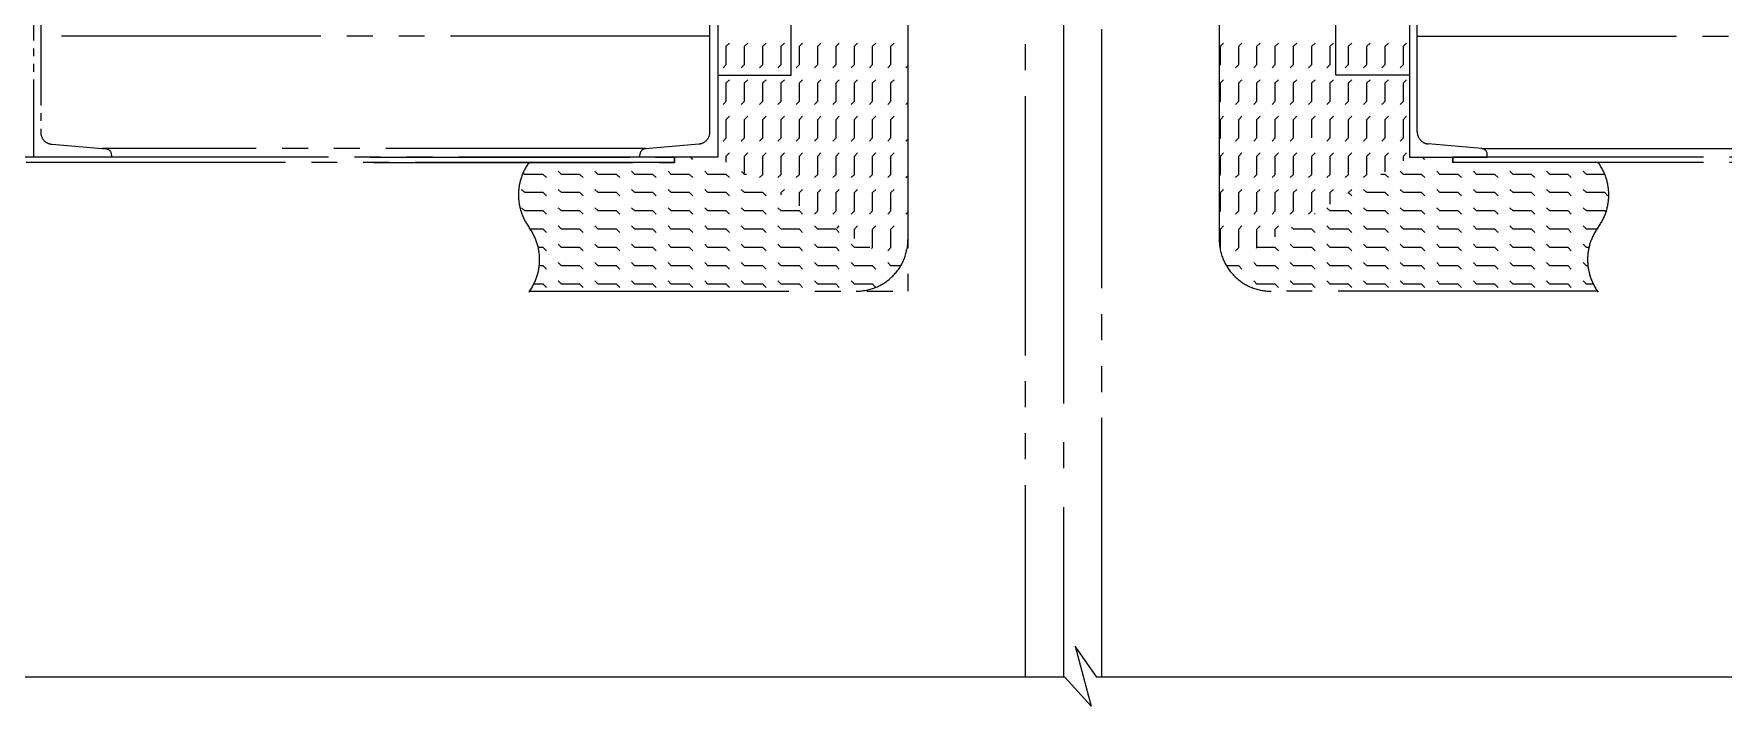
# Model space of a CAD drawing. Header units: millimetres. Extents: x 0 to 232280, y -26939 to 23794.
# Drawn here: x 181110 to 183064, y 14516 to 15294 of the extents above; entities that cross this region are included whole.
import ezdxf

# ---------------------------------------------------------------- set-up
doc = ezdxf.new("R2010")
doc.units = ezdxf.units.MM
doc.header["$LTSCALE"] = 30
doc.linetypes.add('JNK-CENTER', pattern=[34, 30, -1.5, 1, -1.5])
doc.linetypes.add('JNK-PHANTOM', pattern=[15, 10, -1, 1, -1, 1, -1])
for name, color, linetype in [('CEN-R', 1, 'JNK-CENTER'), ('Dim-W', 7, 'Continuous'), ('PHA-M', 6, 'JNK-PHANTOM')]:
    doc.layers.add(name, color=color, linetype=linetype)

# ---------------------------------------------------------------- blocks, each defined once
blk = doc.blocks.new('A$C50A46166')
at = {"layer": 'CEN-R'}
blk.add_line((2646, 1335.3), (2646, -901.6), dxfattribs=at)
blk.add_line((2646, 1335.3), (2646, -901.6), dxfattribs=at)
at = {"layer": 'Dim-W', "ltscale": 0.5}
blk.add_lwpolyline([(9932.3, -901.6), (7654.3, -901.6), (7629.1, -865.5), (7647.9, -935.1), (7617.4, -901.6), (2684.4, -901.6), (2659.2, -865.5), (2678, -935.1), (2647.5, -901.6), (-416.5, -901.6)], dxfattribs=at)
at = {"layer": 'PHA-M'}
for p, q in [((2601.5, 220.8), (2601.5, -901.6)), ((2690.4, -901.6), (2690.4, 220.8)), ((2246, -50), (2246, -300)), ((3046, -50), (3046, -300)), ((2237, -270.6), (2237, -79.4)), ((3055, -270.6), (3055, -79.4)), ((2466, -105), (2466, -455)), ((2826, -105), (2826, -395)), ((2237, -160), (1463, -160)), ((2255.8, -171.6), (2259.6, -167.9)), ((2255.8, -192.8), (2255.8, -171.6)), ((2277, -171.6), (2280.7, -167.9)), ((2277, -192.8), (2277, -171.6)), ((2298.1, -171.6), (2301.9, -167.9)), ((2298.1, -192.8), (2298.1, -171.6)), ((2319.3, -171.6), (2323.1, -167.9)), ((2319.3, -192.8), (2319.3, -171.6)), ((2340.5, -171.6), (2344.2, -167.9)), ((2340.5, -192.8), (2340.5, -171.6)), ((2361.6, -171.6), (2365.4, -167.9)), ((2361.6, -192.8), (2361.6, -171.6)), ((2382.8, -171.6), (2386.6, -167.9)), ((2382.8, -192.8), (2382.8, -171.6)), ((2404, -171.6), (2407.7, -167.9)), ((2404, -192.8), (2404, -171.6)), ((2425.1, -171.6), (2428.9, -167.9)), ((2425.1, -192.8), (2425.1, -171.6)), ((2446.3, -171.6), (2450.1, -167.9)), ((2446.3, -192.8), (2446.3, -171.6)), ((2827.3, -171.6), (2831.1, -167.9)), ((2827.3, -192.8), (2827.3, -171.6)), ((2848.5, -171.6), (2852.2, -167.9)), ((2848.5, -192.8), (2848.5, -171.6)), ((2869.6, -171.6), (2873.4, -167.9)), ((2869.6, -192.8), (2869.6, -171.6)), ((2890.8, -171.6), (2894.6, -167.9)), ((2890.8, -192.8), (2890.8, -171.6)), ((2912, -171.6), (2915.7, -167.9)), ((2912, -192.8), (2912, -171.6)), ((2933.1, -171.6), (2936.9, -167.9)), ((2933.1, -192.8), (2933.1, -171.6)), ((2954.3, -171.6), (2958.1, -167.9)), ((2954.3, -192.8), (2954.3, -171.6)), ((2975.5, -171.6), (2979.2, -167.9)), ((2975.5, -192.8), (2975.5, -171.6)), ((2996.6, -171.6), (3000.4, -167.9)), ((2996.6, -192.8), (2996.6, -171.6)), ((3017.8, -171.6), (3021.6, -167.9)), ((3017.8, -192.8), (3017.8, -171.6)), ((3039, -171.6), (3042.7, -167.9)), ((3039, -192.8), (3039, -171.6)), ((3055, -160), (4318, -160)), ((2252.1, -196.5), (2255.8, -192.8)), ((2273.2, -196.5), (2277, -192.8)), ((2294.4, -196.5), (2298.1, -192.8)), ((2315.6, -196.5), (2319.3, -192.8)), ((2336.7, -196.5), (2340.5, -192.8)), ((2357.9, -196.5), (2361.6, -192.8)), ((2379.1, -196.5), (2382.8, -192.8)), ((2400.2, -196.5), (2404, -192.8)), ((2421.4, -196.5), (2425.1, -192.8)), ((2442.6, -196.5), (2446.3, -192.8)), ((2463.7, -196.5), (2466, -194.3)), ((2826, -194.1), (2827.3, -192.8)), ((2844.7, -196.5), (2848.5, -192.8)), ((2865.9, -196.5), (2869.6, -192.8)), ((2887.1, -196.5), (2890.8, -192.8)), ((2908.2, -196.5), (2912, -192.8)), ((2929.4, -196.5), (2933.1, -192.8)), ((2950.6, -196.5), (2954.3, -192.8)), ((2971.7, -196.5), (2975.5, -192.8)), ((2992.9, -196.5), (2996.6, -192.8)), ((3014.1, -196.5), (3017.8, -192.8)), ((3035.2, -196.5), (3039, -192.8)), ((2255.8, -213.9), (2259.6, -210.2)), ((2255.8, -235.1), (2255.8, -213.9)), ((2277, -213.9), (2280.7, -210.2)), ((2277, -235.1), (2277, -213.9)), ((2298.1, -213.9), (2301.9, -210.2)), ((2298.1, -235.1), (2298.1, -213.9)), ((2319.3, -213.9), (2323.1, -210.2)), ((2319.3, -235.1), (2319.3, -213.9)), ((2340.5, -213.9), (2344.2, -210.2)), ((2340.5, -235.1), (2340.5, -213.9)), ((2361.6, -213.9), (2365.4, -210.2)), ((2361.6, -235.1), (2361.6, -213.9)), ((2382.8, -213.9), (2386.6, -210.2)), ((2382.8, -235.1), (2382.8, -213.9)), ((2404, -213.9), (2407.7, -210.2)), ((2404, -235.1), (2404, -213.9)), ((2425.1, -213.9), (2428.9, -210.2)), ((2425.1, -235.1), (2425.1, -213.9)), ((2446.3, -213.9), (2450.1, -210.2)), ((2446.3, -235.1), (2446.3, -213.9)), ((2827.3, -213.9), (2831.1, -210.2)), ((2827.3, -235.1), (2827.3, -213.9)), ((2848.5, -213.9), (2852.2, -210.2)), ((2848.5, -235.1), (2848.5, -213.9)), ((2869.6, -213.9), (2873.4, -210.2)), ((2869.6, -235.1), (2869.6, -213.9)), ((2890.8, -213.9), (2894.6, -210.2)), ((2890.8, -235.1), (2890.8, -213.9)), ((2912, -213.9), (2915.7, -210.2)), ((2912, -235.1), (2912, -213.9)), ((2933.1, -213.9), (2936.9, -210.2)), ((2933.1, -235.1), (2933.1, -213.9)), ((2954.3, -213.9), (2958.1, -210.2)), ((2954.3, -235.1), (2954.3, -213.9)), ((2975.5, -213.9), (2979.2, -210.2)), ((2975.5, -235.1), (2975.5, -213.9)), ((2996.6, -213.9), (3000.4, -210.2)), ((2996.6, -235.1), (2996.6, -213.9)), ((3017.8, -213.9), (3021.6, -210.2)), ((3017.8, -235.1), (3017.8, -213.9)), ((3039, -213.9), (3042.7, -210.2)), ((3039, -235.1), (3039, -213.9)), ((2252.1, -238.9), (2255.8, -235.1)), ((2255.8, -256.3), (2259.6, -252.5)), ((2273.2, -238.9), (2277, -235.1)), ((2277, -256.3), (2280.7, -252.5)), ((2294.4, -238.9), (2298.1, -235.1)), ((2298.1, -256.3), (2301.9, -252.5)), ((2315.6, -238.9), (2319.3, -235.1)), ((2319.3, -256.3), (2323.1, -252.5)), ((2336.7, -238.9), (2340.5, -235.1)), ((2340.5, -256.3), (2344.2, -252.5)), ((2357.9, -238.9), (2361.6, -235.1)), ((2361.6, -256.3), (2365.4, -252.5)), ((2379.1, -238.9), (2382.8, -235.1)), ((2382.8, -256.3), (2386.6, -252.5)), ((2400.2, -238.9), (2404, -235.1)), ((2404, -256.3), (2407.7, -252.5)), ((2421.4, -238.9), (2425.1, -235.1)), ((2425.1, -256.3), (2428.9, -252.5)), ((2442.6, -238.9), (2446.3, -235.1)), ((2446.3, -256.3), (2450.1, -252.5)), ((2463.7, -238.9), (2466, -236.6)), ((2826, -236.4), (2827.3, -235.1)), ((2827.3, -256.3), (2831.1, -252.5)), ((2844.7, -238.9), (2848.5, -235.1)), ((2848.5, -256.3), (2852.2, -252.5)), ((2865.9, -238.9), (2869.6, -235.1)), ((2869.6, -256.3), (2873.4, -252.5)), ((2887.1, -238.9), (2890.8, -235.1)), ((2890.8, -256.3), (2894.6, -252.5)), ((2908.2, -238.9), (2912, -235.1)), ((2912, -256.3), (2915.7, -252.5)), ((2929.4, -238.9), (2933.1, -235.1)), ((2933.1, -256.3), (2936.9, -252.5)), ((2950.6, -238.9), (2954.3, -235.1)), ((2954.3, -256.3), (2958.1, -252.5)), ((2971.7, -238.9), (2975.5, -235.1)), ((2975.5, -256.3), (2979.2, -252.5)), ((2992.9, -238.9), (2996.6, -235.1)), ((2996.6, -256.3), (3000.4, -252.5)), ((3014.1, -238.9), (3017.8, -235.1)), ((3017.8, -256.3), (3021.6, -252.5)), ((3035.2, -238.9), (3039, -235.1)), ((3039, -256.3), (3042.7, -252.5)), ((2255.8, -277.4), (2255.8, -256.3)), ((2277, -277.4), (2277, -256.3)), ((2298.1, -277.4), (2298.1, -256.3)), ((2319.3, -277.4), (2319.3, -256.3)), ((2340.5, -277.4), (2340.5, -256.3)), ((2361.6, -277.4), (2361.6, -256.3)), ((2382.8, -277.4), (2382.8, -256.3)), ((2404, -277.4), (2404, -256.3)), ((2425.1, -277.4), (2425.1, -256.3)), ((2446.3, -277.4), (2446.3, -256.3)), ((2827.3, -277.4), (2827.3, -256.3)), ((2848.5, -277.4), (2848.5, -256.3)), ((2869.6, -277.4), (2869.6, -256.3)), ((2890.8, -277.4), (2890.8, -256.3)), ((2912, -277.4), (2912, -256.3)), ((2933.1, -277.4), (2933.1, -256.3)), ((2954.3, -277.4), (2954.3, -256.3)), ((2975.5, -277.4), (2975.5, -256.3)), ((2996.6, -277.4), (2996.6, -256.3)), ((3017.8, -277.4), (3017.8, -256.3)), ((3039, -277.4), (3039, -256.3)), ((2162.2, -290), (1534.3, -290)), ((2162.4, -290), (2224.2, -284.6)), ((2252.1, -281.2), (2255.8, -277.4)), ((2273.2, -281.2), (2277, -277.4)), ((2294.4, -281.2), (2298.1, -277.4)), ((2315.6, -281.2), (2319.3, -277.4)), ((2336.7, -281.2), (2340.5, -277.4)), ((2357.9, -281.2), (2361.6, -277.4)), ((2379.1, -281.2), (2382.8, -277.4)), ((2400.2, -281.2), (2404, -277.4)), ((2421.4, -281.2), (2425.1, -277.4)), ((2442.6, -281.2), (2446.3, -277.4)), ((2463.7, -281.2), (2466, -278.9)), ((2826, -278.8), (2827.3, -277.4)), ((2844.7, -281.2), (2848.5, -277.4)), ((2865.9, -281.2), (2869.6, -277.4)), ((2887.1, -281.2), (2890.8, -277.4)), ((2908.2, -281.2), (2912, -277.4)), ((2950.6, -281.2), (2954.3, -277.4)), ((2971.7, -281.2), (2975.5, -277.4)), ((2992.9, -281.2), (2996.6, -277.4)), ((3014.1, -281.2), (3017.8, -277.4)), ((3035.2, -281.2), (3039, -277.4)), ((3129.6, -290), (3067.8, -284.6)), ((3129.8, -290), (4246.7, -290)), ((2246, -300), (-100, -300)), ((2196, -306), (-100, -306)), ((1844.2, -300), (2196, -300)), ((1848.1, -306), (2196, -306)), ((2156, -300), (2156, -297)), ((2246, -300), (2156, -300)), ((2196, -306), (2196, -300)), ((2217.2, -302.4), (2214.9, -300)), ((2255.8, -298.6), (2259.6, -294.9)), ((2255.8, -305.8), (2255.8, -298.6)), ((2277, -298.6), (2280.7, -294.9)), ((2277, -318.4), (2277, -298.6)), ((2298.1, -298.6), (2301.9, -294.9)), ((2298.1, -319.8), (2298.1, -298.6)), ((2319.3, -298.6), (2323.1, -294.9)), ((2319.3, -319.8), (2319.3, -298.6)), ((2340.5, -298.6), (2344.2, -294.9)), ((2340.5, -319.8), (2340.5, -298.6)), ((2361.6, -298.6), (2365.4, -294.9)), ((2361.6, -319.8), (2361.6, -298.6)), ((2382.8, -298.6), (2386.6, -294.9)), ((2382.8, -319.8), (2382.8, -298.6)), ((2404, -298.6), (2407.7, -294.9)), ((2404, -319.8), (2404, -298.6)), ((2425.1, -298.6), (2428.9, -294.9)), ((2425.1, -319.8), (2425.1, -298.6)), ((2446.3, -298.6), (2450.1, -294.9)), ((2446.3, -319.8), (2446.3, -298.6)), ((2827.3, -298.6), (2831.1, -294.9)), ((2827.3, -319.8), (2827.3, -298.6)), ((2848.5, -298.6), (2852.2, -294.9)), ((2848.5, -319.8), (2848.5, -298.6)), ((2869.6, -298.6), (2873.4, -294.9)), ((2869.6, -319.8), (2869.6, -298.6)), ((2890.8, -298.6), (2894.6, -294.9)), ((2890.8, -319.8), (2890.8, -298.6)), ((2912, -298.6), (2915.7, -294.9)), ((2912, -319.8), (2912, -298.6)), ((2933.1, -298.6), (2936.9, -294.9)), ((2933.1, -319.8), (2933.1, -298.6)), ((2954.3, -298.6), (2958.1, -294.9)), ((2954.3, -319.8), (2954.3, -298.6)), ((2975.5, -298.6), (2979.2, -294.9)), ((2975.5, -319.8), (2975.5, -298.6)), ((2996.6, -298.6), (3000.4, -294.9)), ((2996.6, -319.8), (2996.6, -298.6)), ((3017.8, -298.6), (3021.6, -294.9)), ((3017.8, -316.7), (3017.8, -298.6)), ((3039, -298.6), (3042.7, -294.9)), ((3039, -304.2), (3039, -298.6)), ((3046, -300), (3136, -300)), ((3063.9, -302.4), (3061.5, -300)), ((6536, -300), (3096, -300)), ((3096, -306), (3096, -300)), ((6536, -306), (3096, -306)), ((3136, -300), (3136, -297)), ((2023, -319.8), (2020.9, -317.7)), ((2044.1, -319.8), (2023, -319.8)), ((2047.9, -323.5), (2044.1, -319.8)), ((2065.3, -319.8), (2061.6, -316)), ((2086.5, -319.8), (2065.3, -319.8)), ((2090.2, -323.5), (2086.5, -319.8)), ((2107.6, -319.8), (2103.9, -316)), ((2128.8, -319.8), (2107.6, -319.8)), ((2132.6, -323.5), (2128.8, -319.8)), ((2150, -319.8), (2146.2, -316)), ((2171.1, -319.8), (2150, -319.8)), ((2174.9, -323.5), (2171.1, -319.8)), ((2192.3, -319.8), (2188.6, -316)), ((2213.5, -319.8), (2192.3, -319.8)), ((2217.2, -323.5), (2213.5, -319.8)), ((2234.6, -319.8), (2230.9, -316)), ((2255.8, -319.8), (2234.6, -319.8)), ((2259.6, -323.5), (2255.8, -319.8)), ((2277, -319.8), (2273.6, -316.4)), ((2279.3, -319.8), (2277, -319.8)), ((2294.4, -323.5), (2298.1, -319.8)), ((2315.6, -323.5), (2319.3, -319.8)), ((2336.7, -323.5), (2340.5, -319.8)), ((2357.9, -323.5), (2361.6, -319.8)), ((2379.1, -323.5), (2382.8, -319.8)), ((2400.2, -323.5), (2404, -319.8)), ((2421.4, -323.5), (2425.1, -319.8)), ((2442.6, -323.5), (2446.3, -319.8)), ((2463.7, -323.5), (2466, -321.3)), ((2826, -321.1), (2827.3, -319.8)), ((2844.7, -323.5), (2848.5, -319.8)), ((2865.9, -323.5), (2869.6, -319.8)), ((2887.1, -323.5), (2890.8, -319.8)), ((2908.2, -323.5), (2912, -319.8)), ((2929.4, -323.5), (2933.1, -319.8)), ((2950.6, -323.5), (2954.3, -319.8)), ((2971.7, -323.5), (2975.5, -319.8)), ((2992.9, -323.5), (2996.6, -319.8)), ((3017.8, -319.8), (3012.7, -319.8)), ((3021.6, -323.5), (3017.8, -319.8)), ((3039, -319.8), (3035.2, -316)), ((3060.1, -319.8), (3039, -319.8)), ((3063.9, -323.5), (3060.1, -319.8)), ((3081.3, -319.8), (3077.6, -316)), ((3102.5, -319.8), (3081.3, -319.8)), ((3106.2, -323.5), (3102.5, -319.8)), ((3123.6, -319.8), (3119.9, -316)), ((3144.8, -319.8), (3123.6, -319.8)), ((3148.6, -323.5), (3144.8, -319.8)), ((3166, -319.8), (3162.2, -316)), ((3187.1, -319.8), (3166, -319.8)), ((3190.9, -323.5), (3187.1, -319.8)), ((3208.3, -319.8), (3204.6, -316)), ((3229.5, -319.8), (3208.3, -319.8)), ((3233.2, -323.5), (3229.5, -319.8)), ((3250.6, -319.8), (3246.9, -316)), ((3271.8, -319.8), (3250.6, -319.8)), ((3272, -320), (3271.8, -319.8)), ((2023, -340.9), (2019.2, -337.2)), ((2044.1, -340.9), (2023, -340.9)), ((2047.9, -344.7), (2044.1, -340.9)), ((2065.3, -340.9), (2061.6, -337.2)), ((2086.5, -340.9), (2065.3, -340.9)), ((2090.2, -344.7), (2086.5, -340.9)), ((2107.6, -340.9), (2103.9, -337.2)), ((2128.8, -340.9), (2107.6, -340.9)), ((2132.6, -344.7), (2128.8, -340.9)), ((2150, -340.9), (2146.2, -337.2)), ((2171.1, -340.9), (2150, -340.9)), ((2174.9, -344.7), (2171.1, -340.9)), ((2192.3, -340.9), (2188.6, -337.2)), ((2213.5, -340.9), (2192.3, -340.9)), ((2217.2, -344.7), (2213.5, -340.9)), ((2234.6, -340.9), (2230.9, -337.2)), ((2255.8, -340.9), (2234.6, -340.9)), ((2259.6, -344.7), (2255.8, -340.9)), ((2277, -340.9), (2273.2, -337.2)), ((2298.1, -340.9), (2277, -340.9)), ((2301.9, -344.7), (2298.1, -340.9)), ((2319.3, -340.9), (2323.1, -337.2)), ((2319.3, -343.5), (2319.3, -340.9)), ((2340.5, -340.9), (2344.2, -337.2)), ((2340.5, -356.1), (2340.5, -340.9)), ((2361.6, -340.9), (2365.4, -337.2)), ((2361.6, -362.1), (2361.6, -340.9)), ((2382.8, -340.9), (2386.6, -337.2)), ((2382.8, -362.1), (2382.8, -340.9)), ((2404, -340.9), (2407.7, -337.2)), ((2404, -362.1), (2404, -340.9)), ((2425.1, -340.9), (2428.9, -337.2)), ((2425.1, -362.1), (2425.1, -340.9)), ((2446.3, -340.9), (2450.1, -337.2)), ((2446.3, -362.1), (2446.3, -340.9)), ((2827.3, -340.9), (2831.1, -337.2)), ((2827.3, -362.1), (2827.3, -340.9)), ((2848.5, -340.9), (2852.2, -337.2)), ((2848.5, -362.1), (2848.5, -340.9)), ((2869.6, -340.9), (2873.4, -337.2)), ((2869.6, -362.1), (2869.6, -340.9)), ((2890.8, -340.9), (2894.6, -337.2)), ((2890.8, -362.1), (2890.8, -340.9)), ((2912, -340.9), (2915.7, -337.2)), ((2912, -362.1), (2912, -340.9)), ((2933.1, -340.9), (2936.9, -337.2)), ((2933.1, -362.1), (2933.1, -340.9)), ((2954.3, -340.9), (2958.1, -337.2)), ((2954.3, -354.4), (2954.3, -340.9)), ((2975.5, -340.9), (2979.2, -337.2)), ((2975.5, -341.9), (2975.5, -340.9)), ((2979.2, -344.7), (2976.1, -341.5)), ((2996.6, -340.9), (2992.9, -337.2)), ((3017.8, -340.9), (2996.6, -340.9)), ((3021.6, -344.7), (3017.8, -340.9)), ((3039, -340.9), (3035.2, -337.2)), ((3060.1, -340.9), (3039, -340.9)), ((3063.9, -344.7), (3060.1, -340.9)), ((3081.3, -340.9), (3077.6, -337.2)), ((3102.5, -340.9), (3081.3, -340.9)), ((3106.2, -344.7), (3102.5, -340.9)), ((3123.6, -340.9), (3119.9, -337.2)), ((3144.8, -340.9), (3123.6, -340.9)), ((3148.6, -344.7), (3144.8, -340.9)), ((3166, -340.9), (3162.2, -337.2)), ((3187.1, -340.9), (3166, -340.9)), ((3190.9, -344.7), (3187.1, -340.9)), ((3208.3, -340.9), (3204.6, -337.2)), ((3229.5, -340.9), (3208.3, -340.9)), ((3233.2, -344.7), (3229.5, -340.9)), ((3250.6, -340.9), (3246.9, -337.2)), ((3271.8, -340.9), (3250.6, -340.9)), ((3275.6, -344.7), (3271.8, -340.9)), ((2023, -362.1), (2019.2, -358.4)), ((2044.1, -362.1), (2023, -362.1)), ((2047.9, -365.9), (2044.1, -362.1)), ((2065.3, -362.1), (2061.6, -358.4)), ((2086.5, -362.1), (2065.3, -362.1)), ((2090.2, -365.9), (2086.5, -362.1)), ((2107.6, -362.1), (2103.9, -358.4)), ((2128.8, -362.1), (2107.6, -362.1)), ((2132.6, -365.9), (2128.8, -362.1)), ((2150, -362.1), (2146.2, -358.4)), ((2171.1, -362.1), (2150, -362.1)), ((2174.9, -365.9), (2171.1, -362.1)), ((2192.3, -362.1), (2188.6, -358.4)), ((2213.5, -362.1), (2192.3, -362.1)), ((2217.2, -365.9), (2213.5, -362.1)), ((2234.6, -362.1), (2230.9, -358.4)), ((2255.8, -362.1), (2234.6, -362.1)), ((2259.6, -365.9), (2255.8, -362.1)), ((2277, -362.1), (2273.2, -358.4)), ((2298.1, -362.1), (2277, -362.1)), ((2301.9, -365.9), (2298.1, -362.1)), ((2319.3, -362.1), (2315.6, -358.4)), ((2340.5, -362.1), (2319.3, -362.1)), ((2344.2, -365.9), (2340.5, -362.1)), ((2357.9, -365.9), (2361.6, -362.1)), ((2379.1, -365.9), (2382.8, -362.1)), ((2400.2, -365.9), (2404, -362.1)), ((2421.4, -365.9), (2425.1, -362.1)), ((2442.6, -365.9), (2446.3, -362.1)), ((2463.7, -365.9), (2466, -363.6)), ((2826, -363.4), (2827.3, -362.1)), ((2844.7, -365.9), (2848.5, -362.1)), ((2865.9, -365.9), (2869.6, -362.1)), ((2887.1, -365.9), (2890.8, -362.1)), ((2908.2, -365.9), (2912, -362.1)), ((2929.4, -365.9), (2933.1, -362.1)), ((2936.9, -365.9), (2936.2, -365.2)), ((2954.3, -362.1), (2950.6, -358.4)), ((2975.5, -362.1), (2954.3, -362.1)), ((2979.2, -365.9), (2975.5, -362.1)), ((2996.6, -362.1), (2992.9, -358.4)), ((3017.8, -362.1), (2996.6, -362.1)), ((3021.6, -365.9), (3017.8, -362.1)), ((3039, -362.1), (3035.2, -358.4)), ((3060.1, -362.1), (3039, -362.1)), ((3063.9, -365.9), (3060.1, -362.1)), ((3081.3, -362.1), (3077.6, -358.4)), ((3102.5, -362.1), (3081.3, -362.1)), ((3106.2, -365.9), (3102.5, -362.1)), ((3123.6, -362.1), (3119.9, -358.4)), ((3144.8, -362.1), (3123.6, -362.1)), ((3148.6, -365.9), (3144.8, -362.1)), ((3166, -362.1), (3162.2, -358.4)), ((3187.1, -362.1), (3166, -362.1)), ((3190.9, -365.9), (3187.1, -362.1)), ((3208.3, -362.1), (3204.6, -358.4)), ((3229.5, -362.1), (3208.3, -362.1)), ((3233.2, -365.9), (3229.5, -362.1)), ((3250.6, -362.1), (3246.9, -358.4)), ((3271.8, -362.1), (3250.6, -362.1)), ((3273.3, -363.6), (3271.8, -362.1)), ((2044.1, -383.3), (2029.3, -383.3)), ((2047.9, -387), (2044.1, -383.3)), ((2065.3, -383.3), (2061.6, -379.5)), ((2086.5, -383.3), (2065.3, -383.3)), ((2090.2, -387), (2086.5, -383.3)), ((2107.6, -383.3), (2103.9, -379.5)), ((2128.8, -383.3), (2107.6, -383.3)), ((2132.6, -387), (2128.8, -383.3)), ((2150, -383.3), (2146.2, -379.5)), ((2171.1, -383.3), (2150, -383.3)), ((2174.9, -387), (2171.1, -383.3)), ((2192.3, -383.3), (2188.6, -379.5)), ((2213.5, -383.3), (2192.3, -383.3)), ((2217.2, -387), (2213.5, -383.3)), ((2234.6, -383.3), (2230.9, -379.5)), ((2255.8, -383.3), (2234.6, -383.3)), ((2259.6, -387), (2255.8, -383.3)), ((2277, -383.3), (2273.2, -379.5)), ((2298.1, -383.3), (2277, -383.3)), ((2301.9, -387), (2298.1, -383.3)), ((2319.3, -383.3), (2315.6, -379.5)), ((2340.5, -383.3), (2319.3, -383.3)), ((2344.2, -387), (2340.5, -383.3)), ((2361.6, -383.3), (2357.9, -379.5)), ((2382.8, -383.3), (2361.6, -383.3)), ((2386.6, -387), (2382.8, -383.3)), ((2384.1, -382), (2386.6, -379.5)), ((2404, -383.3), (2407.7, -379.5)), ((2404, -393.8), (2404, -383.3)), ((2425.1, -383.3), (2428.9, -379.5)), ((2425.1, -404.4), (2425.1, -383.3)), ((2446.3, -383.3), (2450.1, -379.5)), ((2446.3, -404.4), (2446.3, -383.3)), ((2827.3, -383.3), (2831.1, -379.5)), ((2827.3, -404.4), (2827.3, -383.3)), ((2848.5, -383.3), (2852.2, -379.5)), ((2848.5, -404.4), (2848.5, -383.3)), ((2869.6, -383.3), (2873.4, -379.5)), ((2869.6, -404.4), (2869.6, -383.3)), ((2890.8, -383.3), (2894.6, -379.5)), ((2890.8, -392.1), (2890.8, -383.3)), ((2912, -383.3), (2909.7, -381)), ((2933.1, -383.3), (2912, -383.3)), ((2936.9, -387), (2933.1, -383.3)), ((2954.3, -383.3), (2950.6, -379.5)), ((2975.5, -383.3), (2954.3, -383.3)), ((2979.2, -387), (2975.5, -383.3)), ((2996.6, -383.3), (2992.9, -379.5)), ((3017.8, -383.3), (2996.6, -383.3)), ((3021.6, -387), (3017.8, -383.3)), ((3039, -383.3), (3035.2, -379.5)), ((3060.1, -383.3), (3039, -383.3)), ((3063.9, -387), (3060.1, -383.3)), ((3081.3, -383.3), (3077.6, -379.5)), ((3102.5, -383.3), (3081.3, -383.3)), ((3106.2, -387), (3102.5, -383.3)), ((3123.6, -383.3), (3119.9, -379.5)), ((3144.8, -383.3), (3123.6, -383.3)), ((3148.6, -387), (3144.8, -383.3)), ((3166, -383.3), (3162.2, -379.5)), ((3187.1, -383.3), (3166, -383.3)), ((3190.9, -387), (3187.1, -383.3)), ((3208.3, -383.3), (3204.6, -379.5)), ((3229.5, -383.3), (3208.3, -383.3)), ((3233.2, -387), (3229.5, -383.3)), ((3250.6, -383.3), (3246.9, -379.5)), ((3262.7, -383.3), (3250.6, -383.3)), ((2044.1, -404.4), (2038.4, -404.4)), ((2047.9, -408.2), (2044.1, -404.4)), ((2065.3, -404.4), (2061.6, -400.7)), ((2086.5, -404.4), (2065.3, -404.4)), ((2090.2, -408.2), (2086.5, -404.4)), ((2107.6, -404.4), (2103.9, -400.7)), ((2128.8, -404.4), (2107.6, -404.4)), ((2132.6, -408.2), (2128.8, -404.4)), ((2150, -404.4), (2146.2, -400.7)), ((2171.1, -404.4), (2150, -404.4)), ((2174.9, -408.2), (2171.1, -404.4)), ((2192.3, -404.4), (2188.6, -400.7)), ((2213.5, -404.4), (2192.3, -404.4)), ((2217.2, -408.2), (2213.5, -404.4)), ((2234.6, -404.4), (2230.9, -400.7)), ((2255.8, -404.4), (2234.6, -404.4)), ((2259.6, -408.2), (2255.8, -404.4)), ((2277, -404.4), (2273.2, -400.7)), ((2298.1, -404.4), (2277, -404.4)), ((2301.9, -408.2), (2298.1, -404.4)), ((2319.3, -404.4), (2315.6, -400.7)), ((2340.5, -404.4), (2319.3, -404.4)), ((2344.2, -408.2), (2340.5, -404.4)), ((2361.6, -404.4), (2357.9, -400.7)), ((2382.8, -404.4), (2361.6, -404.4)), ((2386.6, -408.2), (2382.8, -404.4)), ((2404, -404.4), (2400.2, -400.7)), ((2421.9, -404.4), (2404, -404.4)), ((2423.9, -405.7), (2425.1, -404.4)), ((2442.6, -408.2), (2446.3, -404.4)), ((2463.7, -408.2), (2464.8, -407.2)), ((2826.8, -404.9), (2827.3, -404.4)), ((2844.7, -408.2), (2848.5, -404.4)), ((2869, -405.1), (2869.6, -404.4)), ((2890.8, -404.4), (2870.1, -404.4)), ((2894.6, -408.2), (2890.8, -404.4)), ((2912, -404.4), (2908.2, -400.7)), ((2933.1, -404.4), (2912, -404.4)), ((2936.9, -408.2), (2933.1, -404.4)), ((2954.3, -404.4), (2950.6, -400.7)), ((2975.5, -404.4), (2954.3, -404.4)), ((2979.2, -408.2), (2975.5, -404.4)), ((2996.6, -404.4), (2992.9, -400.7)), ((3017.8, -404.4), (2996.6, -404.4)), ((3021.6, -408.2), (3017.8, -404.4)), ((3039, -404.4), (3035.2, -400.7)), ((3060.1, -404.4), (3039, -404.4)), ((3063.9, -408.2), (3060.1, -404.4)), ((3081.3, -404.4), (3077.6, -400.7)), ((3102.5, -404.4), (3081.3, -404.4)), ((3106.2, -408.2), (3102.5, -404.4)), ((3123.6, -404.4), (3119.9, -400.7)), ((3144.8, -404.4), (3123.6, -404.4)), ((3148.6, -408.2), (3144.8, -404.4)), ((3166, -404.4), (3162.2, -400.7)), ((3187.1, -404.4), (3166, -404.4)), ((3190.9, -408.2), (3187.1, -404.4)), ((3208.3, -404.4), (3204.6, -400.7)), ((3229.5, -404.4), (3208.3, -404.4)), ((3233.2, -408.2), (3229.5, -404.4)), ((3250.6, -404.4), (3246.9, -400.7)), ((3253.6, -404.4), (3250.6, -404.4)), ((2044.1, -425.6), (2039.6, -425.6)), ((2047.9, -429.4), (2044.1, -425.6)), ((2065.3, -425.6), (2061.6, -421.9)), ((2086.5, -425.6), (2065.3, -425.6)), ((2090.2, -429.4), (2086.5, -425.6)), ((2107.6, -425.6), (2103.9, -421.9)), ((2128.8, -425.6), (2107.6, -425.6)), ((2132.6, -429.4), (2128.8, -425.6)), ((2150, -425.6), (2146.2, -421.9)), ((2171.1, -425.6), (2150, -425.6)), ((2174.9, -429.4), (2171.1, -425.6)), ((2192.3, -425.6), (2188.6, -421.9)), ((2213.5, -425.6), (2192.3, -425.6)), ((2217.2, -429.4), (2213.5, -425.6)), ((2234.6, -425.6), (2230.9, -421.9)), ((2255.8, -425.6), (2234.6, -425.6)), ((2259.6, -429.4), (2255.8, -425.6)), ((2277, -425.6), (2273.2, -421.9)), ((2298.1, -425.6), (2277, -425.6)), ((2301.9, -429.4), (2298.1, -425.6)), ((2319.3, -425.6), (2315.6, -421.9)), ((2340.5, -425.6), (2319.3, -425.6)), ((2344.2, -429.4), (2340.5, -425.6)), ((2361.6, -425.6), (2357.9, -421.9)), ((2382.8, -425.6), (2361.6, -425.6)), ((2386.6, -429.4), (2382.8, -425.6)), ((2404, -425.6), (2400.2, -421.9)), ((2425.1, -425.6), (2404, -425.6)), ((2428.9, -429.4), (2425.1, -425.6)), ((2446.3, -425.6), (2442.6, -421.9)), ((2457.6, -425.6), (2446.3, -425.6)), ((2848.5, -425.6), (2834.4, -425.6)), ((2852.2, -429.4), (2848.5, -425.6)), ((2869.6, -425.6), (2865.9, -421.9)), ((2890.8, -425.6), (2869.6, -425.6)), ((2894.6, -429.4), (2890.8, -425.6)), ((2912, -425.6), (2908.2, -421.9)), ((2933.1, -425.6), (2912, -425.6)), ((2936.9, -429.4), (2933.1, -425.6)), ((2954.3, -425.6), (2950.6, -421.9)), ((2975.5, -425.6), (2954.3, -425.6)), ((2979.2, -429.4), (2975.5, -425.6)), ((2996.6, -425.6), (2992.9, -421.9)), ((3017.8, -425.6), (2996.6, -425.6)), ((3021.6, -429.4), (3017.8, -425.6)), ((3039, -425.6), (3035.2, -421.9)), ((3060.1, -425.6), (3039, -425.6)), ((3063.9, -429.4), (3060.1, -425.6)), ((3081.3, -425.6), (3077.6, -421.9)), ((3102.5, -425.6), (3081.3, -425.6)), ((3106.2, -429.4), (3102.5, -425.6)), ((3123.6, -425.6), (3119.9, -421.9)), ((3144.8, -425.6), (3123.6, -425.6)), ((3148.6, -429.4), (3144.8, -425.6)), ((3166, -425.6), (3162.2, -421.9)), ((3187.1, -425.6), (3166, -425.6)), ((3190.9, -429.4), (3187.1, -425.6)), ((3208.3, -425.6), (3204.6, -421.9)), ((3229.5, -425.6), (3208.3, -425.6)), ((3233.2, -429.4), (3229.5, -425.6)), ((3250.6, -425.6), (3246.9, -421.9)), ((3252.4, -425.6), (3250.6, -425.6)), ((2044.1, -446.8), (2033.3, -446.8)), ((2047.9, -450.5), (2044.1, -446.8)), ((2065.3, -446.8), (2061.6, -443)), ((2086.5, -446.8), (2065.3, -446.8)), ((2090.2, -450.5), (2086.5, -446.8)), ((2107.6, -446.8), (2103.9, -443)), ((2128.8, -446.8), (2107.6, -446.8)), ((2132.6, -450.5), (2128.8, -446.8)), ((2150, -446.8), (2146.2, -443)), ((2171.1, -446.8), (2150, -446.8)), ((2174.9, -450.5), (2171.1, -446.8)), ((2192.3, -446.8), (2188.6, -443)), ((2213.5, -446.8), (2192.3, -446.8)), ((2217.2, -450.5), (2213.5, -446.8)), ((2234.6, -446.8), (2230.9, -443)), ((2255.8, -446.8), (2234.6, -446.8)), ((2259.6, -450.5), (2255.8, -446.8)), ((2277, -446.8), (2273.2, -443)), ((2298.1, -446.8), (2277, -446.8)), ((2301.9, -450.5), (2298.1, -446.8)), ((2319.3, -446.8), (2315.6, -443)), ((2340.5, -446.8), (2319.3, -446.8)), ((2344.2, -450.5), (2340.5, -446.8)), ((2361.6, -446.8), (2357.9, -443)), ((2382.8, -446.8), (2361.6, -446.8)), ((2386.6, -450.5), (2382.8, -446.8)), ((2404, -446.8), (2400.2, -443)), ((2425.1, -446.8), (2404, -446.8)), ((2428.8, -450.5), (2425.1, -446.8)), ((2869.6, -446.8), (2865.9, -443)), ((2890.8, -446.8), (2869.6, -446.8)), ((2894.6, -450.5), (2890.8, -446.8)), ((2912, -446.8), (2908.2, -443)), ((2933.1, -446.8), (2912, -446.8)), ((2936.9, -450.5), (2933.1, -446.8)), ((2954.3, -446.8), (2950.6, -443)), ((2975.5, -446.8), (2954.3, -446.8)), ((2979.2, -450.5), (2975.5, -446.8)), ((2996.6, -446.8), (2992.9, -443)), ((3017.8, -446.8), (2996.6, -446.8)), ((3021.6, -450.5), (3017.8, -446.8)), ((3039, -446.8), (3035.2, -443)), ((3060.1, -446.8), (3039, -446.8)), ((3063.9, -450.5), (3060.1, -446.8)), ((3081.3, -446.8), (3077.6, -443)), ((3102.5, -446.8), (3081.3, -446.8)), ((3106.2, -450.5), (3102.5, -446.8)), ((3123.6, -446.8), (3119.9, -443)), ((3144.8, -446.8), (3123.6, -446.8)), ((3148.6, -450.5), (3144.8, -446.8)), ((3166, -446.8), (3162.2, -443)), ((3187.1, -446.8), (3166, -446.8)), ((3190.9, -450.5), (3187.1, -446.8)), ((3208.3, -446.8), (3204.6, -443)), ((3229.5, -446.8), (3208.3, -446.8)), ((3233.2, -450.5), (3229.5, -446.8)), ((3250.6, -446.8), (3246.9, -443)), ((3258.7, -446.8), (3250.6, -446.8)), ((2028.4, -455), (2466, -455)), ((3263.6, -455), (2886, -455))]:
    blk.add_line(p, q, dxfattribs=at)
at = {"layer": 'PHA-M', "ltscale": 0.3}
for p, q in [((2196, -300), (2196, -306)), ((2196, -300), (2196, -306)), ((3096, -300), (3096, -306)), ((3096, -300), (3096, -306))]:
    blk.add_line(p, q, dxfattribs=at)
for points in [[(1475.8, -284.9), (1538.6, -290.4, -0.388879), (1545, -297.4), (1545, -300), (1455, -300), (1455, -150), (1455, 0), (1545, 0), (1545, -2.6, -0.388879), (1538.6, -9.6), (1475.8, -15.1, 0.388879), (1463, -29.1), (1463, -150), (1463, -270.9, 0.388879)], [(2246, -50), (2246, -300), (2156, -300), (2156, -297, -0.388879), (2162.4, -290), (2224.2, -284.6, 0.388879), (2237, -270.6), (2237, -79.4, 0.388879), (2224.2, -65.4), (2162.4, -60, -0.388879), (2156, -53), (2156, -50)], [(3046, -50), (3046, -300), (3136, -300), (3136, -297, 0.388879), (3129.6, -290), (3067.8, -284.6, -0.388879), (3055, -270.6), (3055, -79.4, -0.388879), (3067.8, -65.4), (3129.6, -60, 0.388879), (3136, -53), (3136, -50)]]:
    blk.add_lwpolyline(points, format="xyb", close=True, dxfattribs=at)
for points in [[(2246, -205), (2331, -205), (2331, -105)], [(3046, -205), (2961, -205), (2961, -105)]]:
    blk.add_lwpolyline(points, dxfattribs=at)
at = {"layer": 'PHA-M'}
for centre, radius, start, end in [((2223, -270.6), 14, 275, 0), ((3069, -270.6), 14, 180, 265), ((2163, -297), 7, 95, 180), ((3129, -297), 7, 0, 85), ((2078.9, -343.5), 63.4, 143.7461, 216.2539), ((3213.1, -343.5), 63.4, 323.7461, 36.2539), ((1976.6, -418.5), 63.4, 323.7461, 36.2539), ((3315.4, -418.5), 63.4, 143.7461, 216.2539), ((2406, -395), 60, 270, 0), ((2886, -395), 60, 180, 270)]:
    blk.add_arc(centre, radius, start, end, dxfattribs=at)

msp = doc.modelspace()

# ---------------------------------------------------------------- block references
at = {"layer": 'Dim-W', "ltscale": 0.5}
msp.add_blockref('A$C50A46166', (179655.27, 15451.12), dxfattribs=at)

doc.saveas('drawing.dxf')
